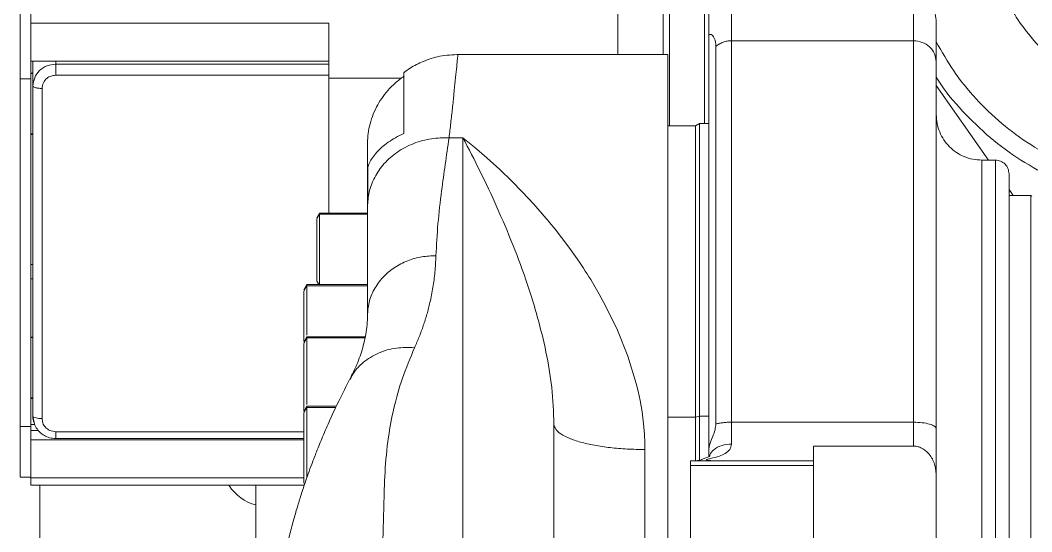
# Model space of a CAD drawing. Header units: millimetres. Extents: x 169 to 14583, y -399 to 10804.
# Drawn here: x 8996.7 to 9219, y 6507.2 to 6619.5 of the extents above; entities that cross this region are included whole.
import ezdxf

# ---------------------------------------------------------------- set-up
doc = ezdxf.new("R2010")
doc.units = ezdxf.units.MM
doc.header["$LTSCALE"] = 35

msp = doc.modelspace()

# ---------------------------------------------------------------- linework, layer by layer
at = {"color": 7, "linetype": 'Continuous', "lineweight": 18}
for p, q in [((9152.967, 6615.002), (9152.967, 6638.07)), ((9147.967, 6616.067), (9147.967, 6633.405)), ((9192.967, 6624.158), (9192.967, 6615.002)), ((8998.967, 6618.869), (9064.467, 6618.869)), ((8998.967, 6618.869), (8998.967, 6615.432)), ((9197.967, 6610.337), (9197.967, 6619.494)), ((9147.967, 6615.98), (9147.967, 6525.1)), ((9192.967, 6615.002), (9152.967, 6615.002)), ((9138.967, 6611.998), (9092.901, 6611.998)), ((9064.467, 6610.484), (8998.967, 6610.484)), ((8999.467, 6605.042), (8999.467, 6610.484)), ((9004.467, 6609.872), (9004.467, 6610.484)), ((9064.467, 6609.872), (9004.467, 6609.872)), ((8999.467, 6607.912), (8998.967, 6607.912)), ((8999.467, 6607.783), (8998.967, 6607.783)), ((9064.467, 6607.422), (9004.467, 6607.422)), ((9064.467, 6577.154), (9064.467, 6606.775)), ((9080.436, 6606.775), (9064.467, 6606.775)), ((8998.967, 6606.626), (8996.667, 6606.626)), ((8996.667, 6530.318), (8996.667, 6606.626)), ((8998.967, 6530.318), (8998.967, 6606.626)), ((8999.467, 6532.598), (8999.467, 6605.042)), ((9197.967, 6605.165), (9209.428, 6588.797)), ((9001.467, 6532.08), (9001.467, 6604.525)), ((9145.101, 6596.297), (9138.967, 6596.297)), ((9145.967, 6596.797), (9145.096, 6596.294)), ((9147.967, 6596.797), (9145.967, 6596.797)), ((8998.967, 6594.542), (8999.467, 6594.542)), ((8998.967, 6594.412), (8999.467, 6594.412)), ((9090.907, 6593.707), (9093.967, 6593.707)), ((9072.967, 6592.041), (9072.967, 6592.008)), ((9072.975, 6592.007), (9072.982, 6592.153)), ((9207.967, 6588.797), (9210.967, 6588.797)), ((9213.967, 6582.315), (9214.855, 6581.047)), ((9073.08, 6580.792), (9073.071, 6579.391)), ((9218.767, 6581.047), (9213.967, 6581.047)), ((9218.967, 6580.847), (9218.767, 6581.047)), ((9062.467, 6577.154), (9061.867, 6576.116)), ((9062.467, 6576.904), (9061.867, 6575.899)), ((9072.967, 6577.154), (9062.467, 6577.154)), ((9062.467, 6576.904), (9062.467, 6577.053)), ((9072.967, 6576.904), (9062.467, 6576.904)), ((8998.967, 6565.866), (8999.467, 6565.866)), ((8998.967, 6562.76), (8999.467, 6562.76)), ((9059.667, 6561.511), (9058.967, 6560.3)), ((9059.667, 6561.23), (9058.967, 6560.057)), ((9072.967, 6561.51), (9059.667, 6561.51)), ((9072.967, 6561.23), (9059.667, 6561.23)), ((9061.867, 6562.216), (9062.275, 6561.51)), ((9073.04, 6555.841), (9073.04, 6555.267)), ((8999.467, 6549.957), (8998.967, 6549.957)), ((8999.467, 6549.827), (8998.967, 6549.827)), ((9059.667, 6550.034), (9058.967, 6548.824)), ((9059.667, 6549.754), (9058.967, 6548.581)), ((9072.443, 6550.034), (9059.667, 6550.034)), ((9072.383, 6549.754), (9059.667, 6549.754)), ((8998.967, 6536.587), (8999.467, 6536.587)), ((8998.967, 6536.457), (8999.467, 6536.457)), ((9058.967, 6533.795), (9058.967, 6535.074)), ((9059.667, 6534.758), (9058.967, 6533.547)), ((9059.667, 6534.477), (9058.967, 6533.305)), ((9066.133, 6534.758), (9059.667, 6534.758)), ((9066.002, 6534.477), (9059.667, 6534.477)), ((8999.725, 6531.172), (8999.467, 6532.598)), ((9138.967, 6532.405), (9145.101, 6532.405)), ((9145.101, 6532.405), (9145.967, 6532.596)), ((9145.101, 6522.838), (9145.101, 6532.405)), ((9145.967, 6522.985), (9145.967, 6532.596)), ((9145.967, 6532.596), (9147.967, 6532.596)), ((9192.967, 6531.273), (9152.967, 6531.273)), ((8996.667, 6530.318), (8998.967, 6530.318)), ((8998.967, 6530.798), (8999.841, 6530.798)), ((8998.967, 6529.485), (9000.62, 6529.485)), ((9004.467, 6529.182), (9058.967, 6529.182)), ((8998.967, 6527.415), (9058.967, 6527.415)), ((9192.967, 6526.029), (9170.967, 6526.029)), ((8998.967, 6522.852), (8998.967, 6519.03)), ((9146.05, 6522.975), (9146.323, 6522.891)), ((9148.602, 6522.802), (9148.414, 6522.842)), ((9143.967, 6521.797), (9143.967, 6483.797)), ((9170.967, 6521.797), (9143.967, 6521.797)), ((9170.967, 6489.797), (9170.967, 6521.797)), ((8996.667, 6519.221), (8998.967, 6519.221)), ((8998.967, 6519.03), (9058.967, 6519.03)), ((9058.967, 6517.996), (9059.166, 6517.652)), ((9197.967, 6503.797), (9197.967, 6519.902)), ((8998.967, 6517.439), (9059.055, 6517.439)), ((9000.967, 6460.792), (9000.967, 6517.439)), ((9048.467, 6517.439), (9048.467, 6493.667)), ((9059.149, 6517.602), (9058.967, 6517.287))]:
    msp.add_line(p, q, dxfattribs=at)
at = {"color": 7, "linetype": 'Continuous', "lineweight": 18, "flags": 128}
for points in [[(9133.967, 6525.275), (9133.946, 6526.733), (9133.859, 6528.615), (9133.663, 6530.907), (9133.317, 6533.576), (9132.889, 6536.026), (9132.449, 6538.092), (9132.034, 6539.789), (9130.206, 6545.76), (9127.918, 6551.49), (9125.249, 6556.974), (9123.933, 6559.376), (9122.409, 6561.97), (9122.037, 6562.577), (9121.653, 6563.193), (9121.259, 6563.816), (9120.853, 6564.448), (9120.436, 6565.087), (9120.007, 6565.733), (9119.566, 6566.387), (9117.439, 6569.405), (9115.639, 6571.802), (9114.204, 6573.628), (9113.379, 6574.645), (9112.777, 6575.374), (9112.402, 6575.823), (9112.301, 6575.944), (9112.271, 6575.978), (9112.261, 6575.99), (9112.258, 6575.994), (9112.257, 6575.995), (9112.257, 6575.996), (9112.256, 6575.996), (9112.256, 6575.996), (9112.256, 6575.996), (9112.256, 6575.996), (9112.256, 6575.996), (9112.256, 6575.996), (9109.519, 6579.125), (9106.968, 6581.862), (9104.624, 6584.243), (9102.053, 6586.719), (9099.2, 6589.315), (9096.502, 6591.637), (9093.967, 6593.707)], [(9004.467, 6527.703), (9036.342, 6527.703), (9058.967, 6527.703)], [(9170.967, 6522.797), (9155.847, 6522.797), (9143.967, 6522.797)]]:
    msp.add_lwpolyline(points, dxfattribs=at)
at = {"color": 7, "linetype": 'Continuous', "lineweight": 18}
for centre, radius, start, end in [((9144.967, 6525.797), 3, 269.96614, 291.08033), ((9050.967, 6522.797), 10, 213.03639, 255.52249)]:
    msp.add_arc(centre, radius, start, end, dxfattribs=at)
for points, knots in [([(9322.139, 6601.074), (9323.621, 6603.804), (9326.59, 6609.271), (9329.834, 6618.037), (9332.139, 6627.08), (9333.388, 6636.335), (9333.592, 6645.669), (9332.743, 6654.967), (9330.847, 6664.11), (9327.935, 6672.981), (9324.042, 6681.468), (9319.214, 6689.459), (9313.517, 6696.857), (9307.024, 6703.567), (9299.814, 6709.498), (9291.981, 6714.581), (9283.627, 6718.749), (9274.854, 6721.945), (9265.777, 6724.134), (9256.511, 6725.287), (9247.175, 6725.384), (9237.887, 6724.43), (9228.765, 6722.437), (9219.928, 6719.423), (9211.486, 6715.435), (9203.546, 6710.522), (9196.214, 6704.741), (9189.578, 6698.173), (9183.725, 6690.899), (9178.73, 6683.009), (9174.662, 6674.607), (9171.54, 6665.801), (9169.529, 6656.699), (9168.563, 6649.942), (9168.593, 6646.256), (9168.598, 6645.683)], [0, 0, 0, 0, 0.0310418, 0.0621669, 0.0932094, 0.1242498, 0.1553761, 0.1864188, 0.2174591, 0.2485854, 0.2796281, 0.3106685, 0.3417948, 0.3728375, 0.4038779, 0.4350042, 0.4660469, 0.4970873, 0.5282136, 0.5592563, 0.5902967, 0.621423, 0.6524657, 0.683506, 0.7146323, 0.745675, 0.7767154, 0.8078417, 0.8388844, 0.8699248, 0.9010511, 0.9320938, 0.9631342, 0.9942605, 1, 1, 1, 1]), ([(9287.676, 6590.371), (9289.9, 6592.058), (9294.355, 6595.437), (9300.125, 6601.553), (9305.101, 6608.308), (9309.134, 6615.674), (9312.178, 6623.497), (9314.176, 6631.651), (9315.087, 6639.997), (9314.904, 6648.391), (9313.63, 6656.689), (9311.278, 6664.748), (9307.896, 6672.432), (9303.544, 6679.611), (9298.286, 6686.157), (9292.222, 6691.962), (9285.453, 6696.929), (9278.091, 6700.965), (9270.267, 6704.007), (9262.113, 6706.006), (9253.767, 6706.917), (9245.374, 6706.733), (9237.074, 6705.462), (9229.024, 6703.097), (9221.304, 6699.767), (9216.604, 6696.736), (9214.258, 6695.223)], [0, 0, 0, 0, 0.0416163, 0.0833819, 0.125, 0.1666139, 0.2083815, 0.25, 0.2916139, 0.3333815, 0.3749999, 0.4166139, 0.4583815, 0.4999999, 0.5416138, 0.5833814, 0.6249999, 0.6666138, 0.7083814, 0.7499999, 0.7916138, 0.8333814, 0.8749999, 0.9166132, 0.958379, 1, 1, 1, 1]), ([(9285.382, 6593.648), (9287.467, 6595.229), (9291.644, 6598.397), (9297.053, 6604.131), (9301.718, 6610.464), (9305.499, 6617.369), (9308.352, 6624.703), (9310.225, 6632.348), (9311.079, 6640.172), (9310.908, 6648.041), (9309.713, 6655.82), (9307.508, 6663.376), (9304.338, 6670.58), (9300.258, 6677.31), (9295.329, 6683.447), (9289.644, 6688.89), (9283.298, 6693.546), (9276.396, 6697.329), (9269.061, 6700.182), (9261.416, 6702.055), (9253.592, 6702.91), (9245.724, 6702.737), (9237.942, 6701.546), (9230.395, 6699.328), (9223.158, 6696.207), (9218.752, 6693.365), (9216.553, 6691.946)], [0, 0, 0, 0, 0.0416162, 0.083382, 0.125, 0.1666137, 0.2083816, 0.25, 0.2916137, 0.3333816, 0.3749999, 0.4166137, 0.4583816, 0.4999999, 0.5416137, 0.5833815, 0.6249999, 0.6666137, 0.7083815, 0.7499999, 0.7916136, 0.8333815, 0.8749999, 0.916613, 0.9583788, 1, 1, 1, 1]), ([(9147.03, 6636.005), (9147.03, 6635.052), (9147.03, 6633.147), (9147.03, 6628.67), (9147.03, 6623.05), (9147.03, 6616.245), (9147.03, 6608.253), (9147.03, 6601.721), (9147.03, 6597.591), (9147.03, 6596.797)], [0, 0, 0, 0, 0.1603112, 0.3206225, 0.4809337, 0.6412449, 0.8015562, 0.9618674, 1, 1, 1, 1]), ([(8996.667, 6606.626), (8996.667, 6607.584), (8996.667, 6609.509), (8996.667, 6612.478), (8996.667, 6615.365), (8996.667, 6618.056), (8996.667, 6620.46), (8996.667, 6622.466), (8996.667, 6624.075), (8996.667, 6624.691), (8996.667, 6624.997)], [0, 0, 0, 0, 0.1243718, 0.2499961, 0.3756026, 0.4999958, 0.624365, 0.7499603, 0.8755723, 1, 1, 1, 1]), ([(8998.967, 6625.147), (8998.967, 6624.824), (8998.967, 6624.179), (8998.967, 6622.602), (8998.967, 6620.824), (8998.967, 6619.521), (8998.967, 6618.869)], [0, 0, 0, 0, 0.2799179, 0.5598359, 0.7799179, 1, 1, 1, 1]), ([(9212.775, 6625.323), (9213.553, 6623.772), (9215.111, 6620.665), (9218.165, 6616.418), (9221.671, 6612.549), (9225.639, 6609.16), (9229.992, 6606.283), (9234.68, 6603.983), (9239.606, 6602.221), (9243.023, 6601.582), (9244.729, 6601.263)], [0, 0, 0, 0, 0.1247404, 0.2499986, 0.3752386, 0.4999989, 0.6247346, 0.7499755, 0.875221, 1, 1, 1, 1]), ([(9127.967, 6624.049), (9127.967, 6623.583), (9127.967, 6622.633), (9127.967, 6620.605), (9127.967, 6618.208), (9127.967, 6615.508), (9127.967, 6613.391), (9127.967, 6612.204), (9127.967, 6611.998)], [0, 0, 0, 0, 0.1856989, 0.3791092, 0.5725196, 0.7659299, 0.9593403, 1, 1, 1, 1]), ([(9137.967, 6624.049), (9137.967, 6623.874), (9137.967, 6620.9), (9137.967, 6616.873), (9137.967, 6612.731), (9137.967, 6611.998)], [0, 0, 0, 0, 0.0489721, 0.8316385, 1, 1, 1, 1]), ([(9139.373, 6624.018), (9139.373, 6621.982), (9139.373, 6617.448), (9139.373, 6609.46), (9139.373, 6602.249), (9139.373, 6597.631), (9139.373, 6596.297)], [0, 0, 0, 0, 0.253032, 0.5634373, 0.8738425, 1, 1, 1, 1]), ([(9197.967, 6619.494), (9197.892, 6620.146), (9197.763, 6621.268), (9196.995, 6622.482), (9196.416, 6623.076), (9196.123, 6623.316), (9196.044, 6623.377), (9196.023, 6623.394), (9196.017, 6623.398), (9196.016, 6623.399)], [0, 0, 0, 0, 0.4327289, 0.7442252, 0.9335106, 0.9821309, 0.9949092, 0.9994476, 1, 1, 1, 1]), ([(9064.467, 6606.775), (9064.467, 6607.8), (9064.467, 6609.864), (9064.467, 6613.038), (9064.467, 6616.129), (9064.467, 6617.96), (9064.467, 6618.869)], [0, 0, 0, 0, 0.2481719, 0.4998146, 0.7516103, 1, 1, 1, 1]), ([(9149.535, 6613.729), (9149.524, 6614.018), (9149.502, 6614.589), (9149.324, 6615.3), (9149.055, 6615.87), (9148.706, 6616.267), (9148.343, 6616.435), (9148.037, 6616.368), (9147.99, 6616.166), (9147.967, 6616.067)], [0, 0, 0, 0, 0.1493504, 0.2960425, 0.4404509, 0.5829488, 0.7316508, 0.8691926, 1, 1, 1, 1]), ([(8998.967, 6615.432), (8998.967, 6613.976), (8998.967, 6611.064), (8998.967, 6608.105), (8998.967, 6606.626)], [0, 0, 0, 0, 0.5001274, 1, 1, 1, 1]), ([(9197.967, 6614.73), (9199.195, 6612.578), (9201.719, 6608.152), (9206.618, 6602.154), (9212.287, 6596.703), (9218.637, 6592.049), (9225.538, 6588.265), (9232.874, 6585.412), (9240.518, 6583.539), (9248.342, 6582.685), (9256.21, 6582.857), (9263.992, 6584.048), (9271.539, 6586.266), (9278.777, 6589.388), (9283.183, 6592.23), (9285.382, 6593.648)], [0, 0, 0, 0, 0.0730749, 0.1502206, 0.2276519, 0.3048061, 0.3819518, 0.4593831, 0.5365373, 0.6136829, 0.6911143, 0.7682685, 0.8454131, 0.9228406, 1, 1, 1, 1]), ([(9093.176, 6611.993), (9091.727, 6611.924), (9088.992, 6611.792), (9085.355, 6610.604), (9082.72, 6609.295), (9081.4, 6608.312), (9080.936, 6607.967)], [0, 0, 0, 0, 0.3305065, 0.6240179, 0.8678274, 1, 1, 1, 1]), ([(9090.907, 6593.707), (9091.035, 6594.789), (9091.306, 6597.085), (9091.665, 6600.308), (9092.002, 6603.477), (9092.297, 6606.406), (9092.544, 6608.939), (9092.721, 6610.74), (9092.84, 6611.823), (9092.881, 6611.916), (9092.901, 6611.962)], [0, 0, 0, 0, 0.0934593, 0.1984628, 0.3150487, 0.4432388, 0.5830368, 0.734428, 0.8705476, 1, 1, 1, 1]), ([(9138.967, 6611.867), (9138.967, 6611.891), (9138.967, 6611.963), (9138.967, 6610.945), (9138.967, 6608.887), (9138.967, 6605.767), (9138.967, 6601.668), (9138.967, 6596.609), (9138.967, 6590.631), (9138.967, 6583.802), (9138.967, 6576.174), (9138.967, 6567.813), (9138.967, 6558.781), (9138.967, 6549.174), (9138.967, 6539.072), (9138.967, 6528.561), (9138.967, 6517.721), (9138.967, 6506.66), (9138.967, 6495.479), (9138.967, 6484.265), (9138.967, 6473.118), (9138.967, 6462.109), (9138.967, 6455.009), (9138.967, 6451.463)], [0, 0, 0, 0, 0.02495035, 0.07364562, 0.12245528, 0.17126023, 0.21996026, 0.26865552, 0.31746519, 0.36627014, 0.41497016, 0.46366543, 0.51247509, 0.56128005, 0.60998007, 0.65867534, 0.707485, 0.75628995, 0.80498998, 0.85368539, 0.90249241, 0.95129856, 1, 1, 1, 1]), ([(9197.967, 6529.804), (9197.967, 6530.433), (9197.967, 6531.913), (9197.967, 6534.449), (9197.967, 6537.623), (9197.967, 6541.202), (9197.967, 6545.719), (9197.967, 6550.626), (9197.967, 6555.259), (9197.967, 6559.04), (9197.967, 6562.387), (9197.967, 6566.115), (9197.967, 6569.999), (9197.967, 6573.613), (9197.967, 6576.473), (9197.967, 6578.543), (9197.967, 6580.308), (9197.967, 6582.217), (9197.967, 6584.568), (9197.967, 6587.165), (9197.967, 6590.368), (9197.967, 6593.737), (9197.967, 6596.794), (9197.967, 6599.209), (9197.967, 6601.287), (9197.967, 6603.524), (9197.967, 6605.759), (9197.967, 6607.734), (9197.967, 6609.23), (9197.967, 6610.015), (9197.967, 6610.337)], [0, 0, 0, 0, 0.0173432, 0.0408392, 0.0704878, 0.1062882, 0.1422521, 0.2002503, 0.2499984, 0.281364, 0.3162091, 0.3545341, 0.4003647, 0.4435854, 0.4767976, 0.5, 0.517343, 0.540839, 0.5704876, 0.6062881, 0.6422521, 0.7002502, 0.7499984, 0.781364, 0.8162091, 0.8545341, 0.9003649, 0.9435856, 0.9767978, 1, 1, 1, 1]), ([(9197.967, 6610.313), (9197.967, 6610.056), (9197.967, 6608.887), (9197.967, 6606.919), (9197.967, 6604.428), (9197.967, 6602.172), (9197.967, 6601.099), (9197.967, 6600.565)], [0, 0, 0, 0, 0.0619959, 0.28230436, 0.49952687, 0.75097947, 1, 1, 1, 1]), ([(9001.467, 6604.525), (9001.525, 6604.949), (9001.641, 6605.798), (9002.44, 6606.754), (9003.431, 6607.317), (9004.122, 6607.387), (9004.467, 6607.422)], [0, 0, 0, 0, 0.2796532, 0.5592116, 0.779632, 1, 1, 1, 1]), ([(9080.967, 6607.194), (9080.326, 6606.713), (9079.038, 6605.749), (9077.418, 6604.091), (9076.037, 6602.314), (9074.885, 6600.381), (9073.985, 6598.318), (9073.368, 6596.191), (9073.021, 6594.025), (9072.986, 6592.732), (9072.967, 6592.041)], [0, 0, 0, 0, 0.1044659, 0.2097162, 0.317615, 0.4298944, 0.5567773, 0.6929226, 0.8359036, 1, 1, 1, 1]), ([(9080.967, 6594.618), (9080.967, 6596.351), (9080.967, 6599.815), (9080.967, 6603.623), (9080.967, 6606.305), (9080.967, 6607.807), (9080.967, 6607.889), (9080.967, 6607.924)], [0, 0, 0, 0, 0.21357691, 0.42666066, 0.63753374, 0.84626248, 1, 1, 1, 1]), ([(9197.967, 6607.035), (9198.156, 6606.718), (9199.775, 6604.008), (9203.705, 6599.473), (9209.697, 6593.622), (9216.485, 6588.668), (9223.842, 6584.629), (9231.668, 6581.587), (9239.821, 6579.589), (9248.167, 6578.677), (9256.56, 6578.861), (9264.861, 6580.132), (9272.91, 6582.497), (9280.631, 6585.827), (9285.33, 6588.858), (9287.676, 6590.371)], [0, 0, 0, 0, 0.0109016, 0.0932221, 0.1758466, 0.2581761, 0.3404966, 0.4231211, 0.5054506, 0.5877711, 0.6703957, 0.7527252, 0.8350446, 0.9176654, 1, 1, 1, 1]), ([(9001.467, 6604.525), (9001.174, 6604.534), (9000.587, 6604.554), (8999.929, 6604.693), (8999.537, 6604.863), (8999.49, 6604.983), (8999.467, 6605.042)], [0, 0, 0, 0, 0.279619, 0.5592379, 0.779619, 1, 1, 1, 1]), ([(9197.967, 6598.797), (9197.967, 6598.688), (9197.967, 6598.471), (9197.967, 6596.733), (9197.967, 6593.988), (9197.967, 6590.152), (9197.967, 6585.29), (9197.967, 6579.458), (9197.967, 6572.718), (9197.967, 6565.006), (9197.967, 6556.374), (9197.967, 6546.863), (9197.967, 6537.946), (9197.967, 6532.043), (9197.967, 6529.706)], [0, 0, 0, 0, 0.0845349, 0.1690718, 0.2536075, 0.3381425, 0.4226779, 0.507215, 0.5917498, 0.6762848, 0.7648432, 0.8534009, 0.9419575, 1, 1, 1, 1]), ([(9145.101, 6532.405), (9145.101, 6535.933), (9145.101, 6542.989), (9145.101, 6552.809), (9145.101, 6561.91), (9145.101, 6570.133), (9145.101, 6577.385), (9145.101, 6583.574), (9145.101, 6588.616), (9145.101, 6592.472), (9145.101, 6595.006), (9145.101, 6596.26), (9145.101, 6596.166), (9145.101, 6596.134)], [0, 0, 0, 0, 0.0952381, 0.1904762, 0.2857143, 0.3809524, 0.4761905, 0.5714286, 0.6666667, 0.7619047, 0.8571428, 0.9523809, 1, 1, 1, 1]), ([(9145.967, 6532.596), (9145.967, 6536.141), (9145.967, 6543.232), (9145.967, 6553.099), (9145.967, 6562.244), (9145.967, 6570.506), (9145.967, 6577.793), (9145.967, 6584.012), (9145.967, 6589.079), (9145.967, 6592.954), (9145.967, 6595.5), (9145.967, 6596.759), (9145.967, 6596.665), (9145.967, 6596.633)], [0, 0, 0, 0, 0.0952381, 0.1904762, 0.2857143, 0.3809524, 0.4761905, 0.5714286, 0.6666667, 0.7619047, 0.8571428, 0.9523809, 1, 1, 1, 1]), ([(9072.967, 6586.428), (9072.983, 6586.669), (9073.015, 6587.135), (9073.361, 6588.148), (9073.992, 6589.276), (9074.906, 6590.449), (9076.082, 6591.609), (9077.482, 6592.701), (9079.092, 6593.728), (9080.345, 6594.323), (9080.967, 6594.618)], [0, 0, 0, 0, 0.1605388, 0.3110046, 0.4487237, 0.5764185, 0.6892464, 0.7978981, 0.8997165, 1, 1, 1, 1]), ([(9072.967, 6578.501), (9073.041, 6579.588), (9073.193, 6581.831), (9074.459, 6585.093), (9076.546, 6588.123), (9079.482, 6590.699), (9083.051, 6592.559), (9086.956, 6593.643), (9089.619, 6593.686), (9090.907, 6593.707)], [0, 0, 0, 0, 0.1309514, 0.2704579, 0.4157617, 0.5632942, 0.7159551, 0.8626052, 1, 1, 1, 1]), ([(9088.02, 6567.824), (9088.144, 6570.159), (9088.391, 6574.828), (9089.412, 6583.396), (9090.34, 6589.797), (9090.907, 6593.707)], [0, 0, 0, 0, 0.2802861, 0.5603669, 1, 1, 1, 1]), ([(9093.967, 6593.707), (9095.228, 6591.275), (9097.746, 6586.416), (9101.444, 6578.562), (9104.971, 6570.295), (9107.983, 6562.171), (9110.431, 6554.302), (9112.263, 6546.791), (9113.64, 6539.037), (9113.859, 6533.531), (9113.967, 6530.821)], [0, 0, 0, 0, 0.1436553, 0.2870211, 0.429763, 0.5714489, 0.6816394, 0.7903357, 0.8968294, 1, 1, 1, 1]), ([(9072.967, 6586.428), (9072.967, 6586.454), (9072.967, 6586.689), (9072.967, 6587.709), (9072.967, 6589.485), (9072.967, 6591.188), (9072.967, 6592.041)], [0, 0, 0, 0, 0.0413739, 0.3630542, 0.6812512, 1, 1, 1, 1]), ([(9073.079, 6587.181), (9073.074, 6586.559), (9073.055, 6584.553), (9073.042, 6581.769), (9073.032, 6579.848)], [0, 0, 0, 0, 0.3098564, 1, 1, 1, 1]), ([(9207.967, 6588.797), (9207.967, 6588.681), (9207.967, 6588.448), (9207.967, 6586.572), (9207.967, 6583.604), (9207.967, 6579.471), (9207.967, 6574.254), (9207.967, 6568.01), (9207.967, 6560.822), (9207.967, 6552.778), (9207.967, 6543.979), (9207.967, 6534.537), (9207.967, 6524.57), (9207.967, 6514.204), (9207.967, 6503.568), (9207.967, 6492.797), (9207.967, 6482.026), (9207.967, 6471.39), (9207.967, 6461.024), (9207.967, 6451.057), (9207.967, 6441.616), (9207.967, 6432.813), (9207.967, 6424.786), (9207.967, 6417.646), (9207.967, 6413.719), (9207.967, 6411.803)], [0, 0, 0, 0, 0.04356685, 0.0871337, 0.13070056, 0.17426741, 0.21783426, 0.26140111, 0.30496796, 0.34853482, 0.39210167, 0.43566852, 0.47923537, 0.52280222, 0.56636907, 0.60993593, 0.65350278, 0.69706963, 0.74063648, 0.78420333, 0.82777019, 0.87133704, 0.91490389, 0.95847074, 1, 1, 1, 1]), ([(9210.967, 6588.797), (9210.967, 6588.708), (9210.967, 6588.53), (9210.967, 6587.093), (9210.967, 6584.814), (9210.967, 6581.631), (9210.967, 6577.598), (9210.967, 6572.746), (9210.967, 6567.125), (9210.967, 6560.788), (9210.967, 6553.797), (9210.967, 6546.218), (9210.967, 6538.124), (9210.967, 6529.594), (9210.967, 6520.709), (9210.967, 6511.556), (9210.967, 6502.222), (9210.967, 6492.797), (9210.967, 6483.372), (9210.967, 6474.038), (9210.967, 6464.885), (9210.967, 6456), (9210.967, 6447.47), (9210.967, 6439.376), (9210.967, 6431.799), (9210.967, 6424.799), (9210.967, 6418.493), (9210.967, 6413.639), (9210.967, 6411.215), (9210.967, 6410.366)], [0, 0, 0, 0, 0.0376806, 0.0753612, 0.1130418, 0.1507224, 0.188403, 0.2260836, 0.2637642, 0.3014448, 0.3391255, 0.3768061, 0.4144867, 0.4521673, 0.4898479, 0.5275285, 0.5652091, 0.6028897, 0.6405703, 0.6782509, 0.7159315, 0.7536121, 0.7912927, 0.8289733, 0.8666539, 0.9043345, 0.9420152, 0.9796958, 1, 1, 1, 1]), ([(9072.967, 6578.501), (9072.967, 6580.208), (9072.967, 6583.226), (9072.967, 6585.458), (9072.967, 6586.428)], [0, 0, 0, 0, 0.56558394, 1, 1, 1, 1]), ([(9213.967, 6585.797), (9213.967, 6585.683), (9213.967, 6585.456), (9213.967, 6583.636), (9213.967, 6580.766), (9213.967, 6576.762), (9213.967, 6571.703), (9213.967, 6565.658), (9213.967, 6558.697), (9213.967, 6550.901), (9213.967, 6542.377), (9213.967, 6533.233), (9213.967, 6523.577), (9213.967, 6513.533), (9213.967, 6503.232), (9213.967, 6492.797), (9213.967, 6482.362), (9213.967, 6472.061), (9213.967, 6462.017), (9213.967, 6452.361), (9213.967, 6443.216), (9213.967, 6434.696), (9213.967, 6426.889), (9213.967, 6419.966), (9213.967, 6414.669), (9213.967, 6412.111), (9213.967, 6411.183)], [0, 0, 0, 0, 0.0424381, 0.0848541, 0.1272763, 0.1697223, 0.2121452, 0.2545615, 0.2969985, 0.3394355, 0.3818518, 0.4242746, 0.4667208, 0.5091436, 0.5515599, 0.593997, 0.636434, 0.6788503, 0.7212731, 0.7637193, 0.8061421, 0.8485584, 0.8909955, 0.9334324, 0.9758487, 1, 1, 1, 1]), ([(9218.767, 6581.047), (9218.767, 6580.94), (9218.767, 6580.726), (9218.767, 6579.002), (9218.767, 6576.273), (9218.767, 6572.474), (9218.767, 6567.678), (9218.767, 6561.939), (9218.767, 6555.33), (9218.767, 6547.936), (9218.767, 6539.848), (9218.767, 6531.168), (9218.767, 6522.005), (9218.767, 6512.476), (9218.767, 6502.699), (9218.767, 6492.797), (9218.767, 6482.895), (9218.767, 6473.118), (9218.767, 6463.589), (9218.767, 6454.426), (9218.767, 6445.747), (9218.767, 6437.658), (9218.767, 6430.267), (9218.767, 6423.645), (9218.767, 6417.955), (9218.767, 6413.93), (9218.767, 6412.193), (9218.767, 6411.674)], [0, 0, 0, 0, 0.0409401, 0.0818802, 0.1228203, 0.1637604, 0.2047005, 0.2456406, 0.2865807, 0.3275208, 0.3684609, 0.409401, 0.4503411, 0.4912812, 0.5322213, 0.5731614, 0.6141015, 0.6550416, 0.6959817, 0.7369218, 0.7778619, 0.818802, 0.8597421, 0.9006822, 0.9416223, 0.9825624, 1, 1, 1, 1]), ([(9072.967, 6554.676), (9072.967, 6555.454), (9072.967, 6557.072), (9072.967, 6559.521), (9072.967, 6562.109), (9072.967, 6564.817), (9072.967, 6567.972), (9072.967, 6571.417), (9072.967, 6575.032), (9072.967, 6577.379), (9072.967, 6578.501)], [0, 0, 0, 0, 0.09572681, 0.19880043, 0.30536014, 0.42139667, 0.5418434, 0.7069861, 0.85978411, 1, 1, 1, 1]), ([(9061.867, 6562.307), (9061.867, 6562.291), (9061.867, 6562.196), (9061.867, 6563.054), (9061.867, 6564.84), (9061.867, 6567.356), (9061.867, 6570.137), (9061.867, 6572.76), (9061.867, 6574.895), (9061.867, 6575.564), (9061.867, 6575.899)], [0, 0, 0, 0, 0.02822613, 0.16700981, 0.30584377, 0.44467361, 0.58350757, 0.72233741, 0.86117115, 1, 1, 1, 1]), ([(9062.467, 6561.51), (9062.467, 6561.711), (9062.467, 6562.184), (9062.467, 6564.23), (9062.467, 6567.076), (9062.467, 6570.287), (9062.467, 6573.293), (9062.467, 6575.759), (9062.467, 6576.522), (9062.467, 6576.904)], [0, 0, 0, 0, 0.1090924, 0.257577, 0.4060616, 0.5545462, 0.7030308, 0.8515154, 1, 1, 1, 1]), ([(9088.02, 6567.824), (9086.988, 6567.777), (9084.857, 6567.681), (9081.723, 6566.77), (9078.78, 6565.251), (9076.237, 6563.102), (9074.346, 6560.479), (9073.176, 6557.6), (9073.035, 6555.629), (9072.967, 6554.676)], [0, 0, 0, 0, 0.13101275, 0.27052459, 0.41579185, 0.56327072, 0.71589004, 0.86254232, 1, 1, 1, 1]), ([(9083.329, 6547.629), (9083.675, 6548.42), (9084.372, 6550.015), (9085.275, 6552.467), (9086.071, 6554.986), (9086.796, 6557.778), (9087.4, 6560.854), (9087.847, 6564.27), (9087.962, 6566.618), (9088.02, 6567.824)], [0, 0, 0, 0, 0.1236826, 0.2490815, 0.376185, 0.5049845, 0.6657921, 0.8284464, 1, 1, 1, 1]), ([(9059.667, 6561.23), (9059.667, 6561.414), (9059.667, 6561.633), (9059.667, 6561.487), (9059.667, 6561.463)], [0, 0, 0, 0, 0.8391696, 1, 1, 1, 1]), ([(9059.667, 6550.398), (9059.667, 6551.121), (9059.667, 6552.619), (9059.667, 6554.929), (9059.667, 6557.12), (9059.667, 6558.989), (9059.667, 6560.459), (9059.667, 6560.973), (9059.667, 6561.23)], [0, 0, 0, 0, 0.1572352, 0.3257882, 0.4943411, 0.6628941, 0.831447, 1, 1, 1, 1]), ([(9058.967, 6549.072), (9058.967, 6549.553), (9058.967, 6550.924), (9058.967, 6553.628), (9058.967, 6556.541), (9058.967, 6558.935), (9058.967, 6559.683), (9058.967, 6560.057)], [0, 0, 0, 0, 0.1192127, 0.3394129, 0.5596072, 0.7798071, 1, 1, 1, 1]), ([(9073.02, 6555.905), (9072.988, 6554.47), (9072.927, 6551.677), (9072.021, 6547.661), (9070.744, 6543.992), (9069.626, 6541.761), (9069.084, 6540.679)], [0, 0, 0, 0, 0.27175042, 0.52889194, 0.77160871, 1, 1, 1, 1]), ([(9059.667, 6549.754), (9059.667, 6549.938), (9059.667, 6550.157), (9059.667, 6550.01), (9059.667, 6549.987)], [0, 0, 0, 0, 0.8391696, 1, 1, 1, 1]), ([(9059.667, 6535.122), (9059.667, 6535.595), (9059.667, 6536.671), (9059.667, 6538.747), (9059.667, 6541.095), (9059.667, 6543.451), (9059.667, 6545.644), (9059.667, 6547.512), (9059.667, 6548.983), (9059.667, 6549.497), (9059.667, 6549.754)], [0, 0, 0, 0, 0.1007828, 0.2292424, 0.357702, 0.4861616, 0.6146212, 0.7430808, 0.8715404, 1, 1, 1, 1]), ([(9058.967, 6533.795), (9058.967, 6533.942), (9058.967, 6534.363), (9058.967, 6536.26), (9058.967, 6539.01), (9058.967, 6542.138), (9058.967, 6545.068), (9058.967, 6547.458), (9058.967, 6548.207), (9058.967, 6548.581)], [0, 0, 0, 0, 0.082108, 0.2350922, 0.3880724, 0.5410566, 0.6940368, 0.8470208, 1, 1, 1, 1]), ([(9083.329, 6547.629), (9081.99, 6547.66), (9079.226, 6547.725), (9075.287, 6546.582), (9072.148, 6544.63), (9070.124, 6542.57), (9069.446, 6541.204), (9069.208, 6540.727)], [0, 0, 0, 0, 0.2239284, 0.4621114, 0.7066254, 0.8973803, 1, 1, 1, 1]), ([(9076.39, 6505.842), (9076.451, 6508.164), (9076.572, 6512.811), (9076.761, 6520.234), (9077.394, 6527.434), (9078.688, 6534.354), (9080.508, 6540.888), (9082.388, 6545.38), (9083.329, 6547.629)], [0, 0, 0, 0, 0.1859016, 0.3719539, 0.5583643, 0.7052124, 0.8524326, 1, 1, 1, 1]), ([(9069.133, 6540.773), (9068.321, 6539.198), (9066.785, 6536.219), (9064.802, 6531.967), (9063.166, 6528.216), (9061.845, 6524.976), (9060.805, 6522.269), (9060.01, 6520.094), (9059.4, 6518.353), (9058.879, 6516.814), (9058.264, 6514.931), (9057.519, 6512.531), (9056.661, 6509.557), (9055.786, 6506.249), (9054.847, 6502.291), (9053.963, 6498.053), (9053.525, 6495.137), (9053.318, 6493.765)], [0, 0, 0, 0, 0.10169839, 0.19239155, 0.27208715, 0.34078065, 0.3984596, 0.44437177, 0.4796309, 0.51043071, 0.54445374, 0.60218775, 0.66740038, 0.74046039, 0.82342147, 0.91683935, 1, 1, 1, 1]), ([(9059.667, 6534.477), (9059.667, 6534.661), (9059.667, 6534.88), (9059.667, 6534.734), (9059.667, 6534.71)], [0, 0, 0, 0, 0.8391696, 1, 1, 1, 1]), ([(9059.667, 6519.104), (9059.667, 6519.214), (9059.667, 6519.791), (9059.667, 6521.287), (9059.667, 6523.456), (9059.667, 6525.822), (9059.667, 6528.174), (9059.667, 6530.368), (9059.667, 6532.236), (9059.667, 6533.706), (9059.667, 6534.22), (9059.667, 6534.477)], [0, 0, 0, 0, 0.0284748, 0.1499155, 0.2713561, 0.3927968, 0.5142374, 0.6356781, 0.7571187, 0.8785594, 1, 1, 1, 1]), ([(8999.467, 6532.598), (8999.462, 6532.315), (8999.457, 6532.031), (8999.54, 6531.765), (8999.54, 6531.764)], [0, 0, 0, 0, 0.99722055, 1, 1, 1, 1]), ([(8999.467, 6532.598), (8999.505, 6532.522), (8999.58, 6532.37), (9000.116, 6532.2), (9000.775, 6532.098), (9001.236, 6532.086), (9001.467, 6532.08)], [0, 0, 0, 0, 0.279619, 0.5592379, 0.779619, 1, 1, 1, 1]), ([(8999.54, 6531.764), (8999.641, 6531.366), (8999.844, 6530.568), (9000.519, 6529.515), (9001.418, 6528.649), (9002.515, 6528.035), (9003.564, 6527.739), (9004.225, 6527.71), (9004.467, 6527.7)], [0, 0, 0, 0, 0.1782755, 0.3569364, 0.5358205, 0.7152657, 0.8954531, 1, 1, 1, 1]), ([(9004.467, 6529.182), (9004.028, 6529.238), (9003.149, 6529.35), (9002.159, 6530.122), (9001.576, 6531.079), (9001.503, 6531.747), (9001.467, 6532.08)], [0, 0, 0, 0, 0.2796532, 0.5592116, 0.779632, 1, 1, 1, 1]), ([(9058.967, 6518.098), (9058.967, 6518.08), (9058.967, 6517.974), (9058.967, 6518.933), (9058.967, 6520.932), (9058.967, 6523.747), (9058.967, 6526.858), (9058.967, 6529.792), (9058.967, 6532.181), (9058.967, 6532.93), (9058.967, 6533.305)], [0, 0, 0, 0, 0.0282677, 0.1670498, 0.3058769, 0.4447002, 0.5835273, 0.7223507, 0.8611775, 1, 1, 1, 1]), ([(8996.667, 6519.299), (8996.667, 6519.304), (8996.667, 6519.32), (8996.667, 6519.929), (8996.667, 6521.121), (8996.667, 6522.847), (8996.667, 6525.02), (8996.667, 6527.52), (8996.667, 6529.388), (8996.667, 6530.318)], [0, 0, 0, 0, 0.0618863, 0.2189975, 0.3745897, 0.530152, 0.6872478, 0.8443646, 1, 1, 1, 1]), ([(8998.967, 6530.318), (8998.967, 6528.899), (8998.967, 6526.061), (8998.967, 6523.921), (8998.967, 6522.852)], [0, 0, 0, 0, 0.5001221, 1, 1, 1, 1]), ([(9004.467, 6527.734), (9004.467, 6527.725), (9004.467, 6527.687), (9004.467, 6527.937), (9004.467, 6528.444), (9004.467, 6528.936), (9004.467, 6529.182)], [0, 0, 0, 0, 0.0997359, 0.3998239, 0.699912, 1, 1, 1, 1]), ([(9113.967, 6485.739), (9113.967, 6486.891), (9113.967, 6491.527), (9113.967, 6501.221), (9113.967, 6514.89), (9113.967, 6525.511), (9113.967, 6530.821)], [0, 0, 0, 0, 0.0897102, 0.3608632, 0.6804317, 1, 1, 1, 1]), ([(9149.535, 6530.872), (9149.497, 6530.439), (9149.417, 6529.539), (9148.862, 6528.13), (9148.166, 6526.583), (9148.038, 6525.491), (9147.967, 6524.89)], [0, 0, 0, 0, 0.2050515, 0.4265262, 0.6842226, 1, 1, 1, 1]), ([(9197.967, 6519.902), (9197.967, 6520.111), (9197.967, 6520.658), (9197.967, 6521.673), (9197.967, 6522.876), (9197.967, 6524.064), (9197.967, 6525.338), (9197.967, 6526.848), (9197.967, 6528.375), (9197.967, 6529.409), (9197.967, 6529.804)], [0, 0, 0, 0, 0.09546155, 0.24995781, 0.38606447, 0.5, 0.61393292, 0.75004219, 0.90453923, 1, 1, 1, 1]), ([(9148.438, 6522.843), (9148.373, 6522.845), (9148.145, 6522.851), (9147.806, 6522.892), (9147.512, 6522.946), (9147.435, 6523.008), (9147.491, 6523.062), (9147.761, 6523.164), (9148.75, 6523.388), (9150.185, 6523.749), (9151.644, 6524.396), (9152.717, 6525.22), (9152.884, 6526.057), (9152.967, 6526.473)], [0, 0, 0, 0, 0.0218237, 0.0774551, 0.1248675, 0.1484464, 0.1719881, 0.1978243, 0.2909469, 0.5143565, 0.6753424, 0.838632, 1, 1, 1, 1]), ([(9147.967, 6524.89), (9147.967, 6524.519), (9147.967, 6524.106), (9147.967, 6523.729), (9147.967, 6523.691)], [0, 0, 0, 0, 0.8985282, 1, 1, 1, 1]), ([(9152.967, 6526.473), (9152.257, 6526.412), (9150.778, 6526.286), (9149.13, 6525.342), (9148.27, 6524.411), (9148.169, 6523.875), (9148.145, 6523.747)], [0, 0, 0, 0, 0.31396953, 0.65338866, 0.91745706, 1, 1, 1, 1]), ([(9170.967, 6526.029), (9170.967, 6525.548), (9170.967, 6524.58), (9170.967, 6523.587), (9170.967, 6522.918), (9170.967, 6522.837), (9170.967, 6522.797)], [0, 0, 0, 0, 0.2489354, 0.5001176, 0.7511356, 1, 1, 1, 1]), ([(9192.967, 6526.029), (9193.235, 6526.012), (9193.787, 6525.976), (9194.96, 6525.563), (9196.399, 6524.447), (9197.686, 6522.406), (9197.873, 6520.742), (9197.967, 6519.902)], [0, 0, 0, 0, 0.092607, 0.1910586, 0.4258822, 0.7101087, 1, 1, 1, 1]), ([(9143.967, 6522.797), (9143.967, 6522.74), (9143.967, 6522.639), (9143.967, 6522.055), (9143.967, 6521.797)], [0, 0, 0, 0, 0.5594889, 1, 1, 1, 1]), ([(9145.901, 6522.797), (9145.904, 6522.905), (9145.908, 6523.023), (9146.038, 6522.979), (9146.05, 6522.975)], [0, 0, 0, 0, 0.9114009, 1, 1, 1, 1]), ([(9148.152, 6523.745), (9148.186, 6523.774), (9148.258, 6523.837), (9147.975, 6523.685), (9147.475, 6523.483), (9146.956, 6523.285), (9146.583, 6523.168), (9146.335, 6523.038), (9146.263, 6523)], [0, 0, 0, 0, 0.2118602, 0.4630394, 0.701236, 0.8219739, 0.9480588, 1, 1, 1, 1]), ([(9170.967, 6521.797), (9170.967, 6522.115), (9170.967, 6522.684), (9170.967, 6522.762), (9170.967, 6522.797)], [0, 0, 0, 0, 0.55948888, 1, 1, 1, 1]), ([(8998.967, 6519.03), (8998.967, 6518.634), (8998.967, 6517.841), (8998.967, 6517.421), (8998.967, 6517.445), (8998.967, 6517.446)], [0, 0, 0, 0, 0.4925648, 0.9851296, 1, 1, 1, 1])]:
    msp.add_open_spline(points, degree=3, knots=knots, dxfattribs=at)
for points in [[(9152.967, 6615.002), (9152.652, 6614.986), (9152.021, 6614.954), (9151.111, 6614.694), (9150.258, 6614.3), (9149.776, 6613.92), (9149.535, 6613.729)], [(9149.535, 6613.729), (9149.535, 6612.49), (9149.535, 6610.012), (9149.535, 6605.446), (9149.535, 6600.29), (9149.535, 6594.511), (9149.535, 6588.158), (9149.535, 6581.263), (9149.535, 6573.867), (9149.535, 6566.01), (9149.535, 6557.738), (9149.535, 6549.094), (9149.535, 6540.147), (9149.535, 6533.964), (9149.535, 6530.872)], [(9152.967, 6531.273), (9152.967, 6534.397), (9152.967, 6540.645), (9152.967, 6549.687), (9152.967, 6558.422), (9152.967, 6566.78), (9152.967, 6574.72), (9152.967, 6582.194), (9152.967, 6589.161), (9152.967, 6595.581), (9152.967, 6601.421), (9152.967, 6606.631), (9152.967, 6611.245), (9152.967, 6613.75), (9152.967, 6615.002)], [(9192.967, 6615.002), (9192.967, 6613.75), (9192.967, 6611.245), (9192.967, 6606.631), (9192.967, 6601.421), (9192.967, 6595.581), (9192.967, 6589.161), (9192.967, 6582.194), (9192.967, 6574.72), (9192.967, 6566.78), (9192.967, 6558.422), (9192.967, 6549.687), (9192.967, 6540.645), (9192.967, 6534.397), (9192.967, 6531.273)], [(9192.967, 6615.002), (9193.622, 6614.931), (9194.933, 6614.791), (9196.585, 6613.713), (9197.742, 6612.171), (9197.892, 6610.948), (9197.967, 6610.337)], [(9004.467, 6609.872), (9003.812, 6609.799), (9002.502, 6609.654), (9000.849, 6608.537), (8999.693, 6606.941), (8999.542, 6605.675), (8999.467, 6605.042)], [(9004.467, 6607.422), (9004.467, 6607.683), (9004.467, 6608.205), (9004.467, 6608.963), (9004.467, 6609.581), (9004.467, 6609.775), (9004.467, 6609.872)], [(9197.967, 6598.797), (9198.004, 6598.143), (9198.079, 6596.834), (9198.673, 6594.946), (9199.598, 6593.205), (9200.851, 6591.681), (9202.376, 6590.428), (9204.116, 6589.503), (9206.004, 6588.909), (9207.313, 6588.834), (9207.967, 6588.797)], [(9093.967, 6593.707), (9093.967, 6588.063), (9093.967, 6576.774), (9093.967, 6560.985), (9093.967, 6546.057), (9093.967, 6532.086), (9093.967, 6519.059), (9093.967, 6507.021), (9093.967, 6495.89), (9093.967, 6489.31), (9093.967, 6486.02)], [(9210.967, 6588.797), (9211.36, 6588.752), (9212.146, 6588.662), (9213.138, 6587.968), (9213.832, 6586.976), (9213.922, 6586.19), (9213.967, 6585.797)], [(9152.967, 6531.273), (9152.652, 6531.268), (9152.021, 6531.258), (9151.111, 6531.176), (9150.258, 6531.052), (9149.776, 6530.932), (9149.535, 6530.872)], [(9152.967, 6526.473), (9152.967, 6527.19), (9152.967, 6528.623), (9152.967, 6530.389), (9152.967, 6531.273)], [(9192.967, 6531.273), (9192.967, 6530.291), (9192.967, 6528.329), (9192.967, 6526.796), (9192.967, 6526.029)], [(9197.967, 6529.804), (9197.892, 6529.997), (9197.742, 6530.381), (9196.585, 6530.867), (9194.933, 6531.206), (9193.622, 6531.251), (9192.967, 6531.273)], [(9133.967, 6525.275), (9132.658, 6525.295), (9130.04, 6525.337), (9126.264, 6525.666), (9122.784, 6526.179), (9119.735, 6526.874), (9117.228, 6527.72), (9115.38, 6528.685), (9114.19, 6529.732), (9114.042, 6530.458), (9113.967, 6530.821)], [(9133.967, 6505.567), (9133.967, 6508.893), (9133.967, 6515.545), (9133.967, 6522.031), (9133.967, 6525.275)]]:
    msp.add_open_spline(points, degree=3, dxfattribs=at)

doc.saveas('drawing.dxf')
